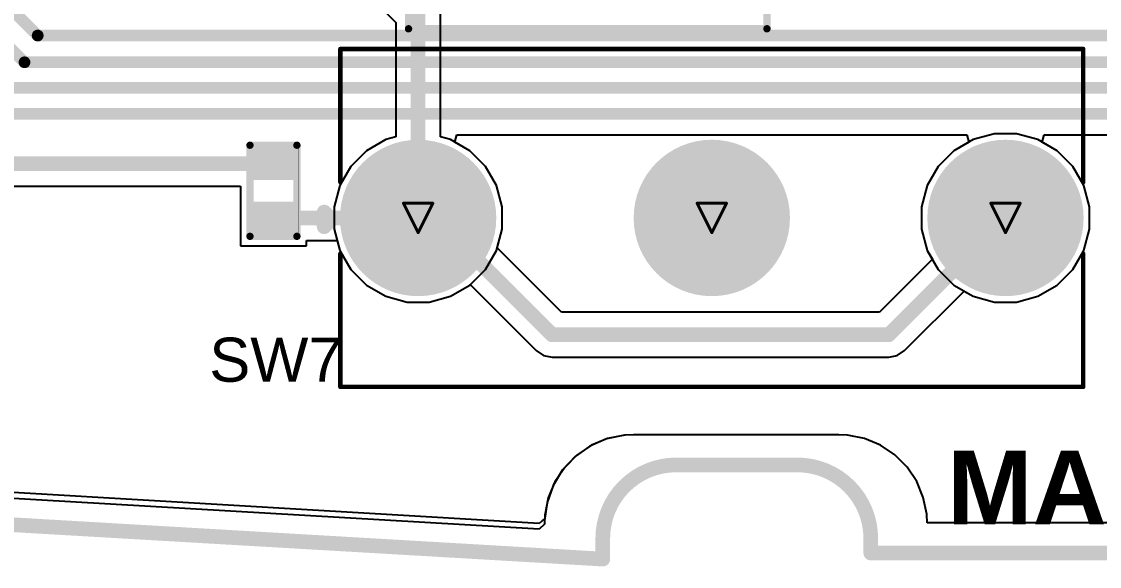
# Model space of a CAD drawing. Header units: inches. Extents: x 0 to 355, y -10 to 78.
# Drawn here: x 53.95 to 72.6, y -3.85 to 5.57 of the extents above; entities that cross this region are included whole.
import ezdxf

# ---------------------------------------------------------------- set-up
doc = ezdxf.new("R2010")
doc.units = ezdxf.units.IN
for name, color, linetype in [('Board Outline', 216, 'Continuous'), ('Bottom Layer', 5, 'Continuous'), ('Bottom Solder', 6, 'Continuous'), ('Drill Drawing', 1, 'Continuous'), ('Multi-Layer', 9, 'Continuous'), ('Pad Holes', 156, 'Continuous'), ('Top Layer', 1, 'Continuous'), ('Top Overlay', 2, 'Continuous'), ('Top Paste', 8, 'Continuous'), ('Top Solder', 216, 'Continuous')]:
    doc.layers.add(name, color=color, linetype=linetype)
doc.styles.add('Arial', font='', dxfattribs={"height": 0.2})
doc.styles.add('Arial_Bold', font='', dxfattribs={"height": 0.2})
doc.styles.get('Arial').set_extended_font_data('Arial')
doc.styles.get('Arial_Bold').set_extended_font_data('Arial', bold=True)

# ---------------------------------------------------------------- blocks, each defined once
blk = doc.blocks.new('KAILH_GM_8_0_24')
at = {"layer": 'Bottom Layer'}
h = blk.add_hatch(color=5, dxfattribs=at)
edge = h.paths.add_edge_path()
edge.add_arc((-5.08, 0), 1.25, 0, 360)
h = blk.add_hatch(color=5, dxfattribs=at)
edge = h.paths.add_edge_path()
edge.add_arc((0, 0), 1.25, 0, 360)
h = blk.add_hatch(color=5, dxfattribs=at)
edge = h.paths.add_edge_path()
edge.add_arc((5.08, 0), 1.25, 0, 360)
at = {"layer": 'Bottom Solder'}
h = blk.add_hatch(color=6, dxfattribs=at)
edge = h.paths.add_edge_path()
edge.add_arc((-5.08, 0), 1.352, 0, 360)
h = blk.add_hatch(color=6, dxfattribs=at)
edge = h.paths.add_edge_path()
edge.add_arc((0, 0), 1.352, 0, 360)
h = blk.add_hatch(color=6, dxfattribs=at)
edge = h.paths.add_edge_path()
edge.add_arc((5.08, 0), 1.352, 0, 360)
at = {"layer": 'Multi-Layer'}
h = blk.add_hatch(color=9, dxfattribs=at)
edge = h.paths.add_edge_path()
edge.add_arc((-5.08, 0), 1.25, 0, 360)
h = blk.add_hatch(color=9, dxfattribs=at)
edge = h.paths.add_edge_path()
edge.add_arc((0, 0), 1.25, 0, 360)
h = blk.add_hatch(color=9, dxfattribs=at)
edge = h.paths.add_edge_path()
edge.add_arc((5.08, 0), 1.25, 0, 360)
at = {"layer": 'Pad Holes'}
h = blk.add_hatch(color=7, dxfattribs=at)
edge = h.paths.add_edge_path()
edge.add_arc((-5.08, 0), 0.575, 0, 360)
h = blk.add_hatch(color=7, dxfattribs=at)
edge = h.paths.add_edge_path()
edge.add_arc((0, 0), 0.575, 0, 360)
h = blk.add_hatch(color=7, dxfattribs=at)
edge = h.paths.add_edge_path()
edge.add_arc((5.08, 0), 0.575, 0, 360)
at = {"layer": 'Top Layer'}
h = blk.add_hatch(color=1, dxfattribs=at)
edge = h.paths.add_edge_path()
edge.add_arc((-5.08, 0), 1.25, 0, 360)
h = blk.add_hatch(color=1, dxfattribs=at)
edge = h.paths.add_edge_path()
edge.add_arc((0, 0), 1.25, 0, 360)
h = blk.add_hatch(color=1, dxfattribs=at)
edge = h.paths.add_edge_path()
edge.add_arc((5.08, 0), 1.25, 0, 360)
at = {"layer": 'Top Solder'}
h = blk.add_hatch(color=216, dxfattribs=at)
edge = h.paths.add_edge_path()
edge.add_arc((-5.08, 0), 1.352, 0, 360)
h = blk.add_hatch(color=216, dxfattribs=at)
edge = h.paths.add_edge_path()
edge.add_arc((0, 0), 1.352, 0, 360)
h = blk.add_hatch(color=216, dxfattribs=at)
edge = h.paths.add_edge_path()
edge.add_arc((5.08, 0), 1.352, 0, 360)
at = {"layer": 'Top Overlay'}
for points in [[(-6.426, 2.921, 0.0762, 0.0762, 0), (6.426, 2.921, 0.0762, 0.0762, 0)], [(-6.426, 0.619, 0.0762, 0.0762, 0), (-6.426, 2.921, 0.0762, 0.0762, 0)], [(6.426, 0.619, 0.0762, 0.0762, 0), (6.426, 2.921, 0.0762, 0.0762, 0)], [(-6.706, -0.152, 0.254, 0.254, 0), (-6.706, 0.102, 0.254, 0.254, 0)], [(-6.706, 0.102, 0.254, 0.254, 0), (-6.579, -0.025, 0.254, 0.254, 0)], [(-6.706, -0.152, 0.254, 0.254, 0), (-6.579, -0.025, 0.254, 0.254, 0)], [(-6.426, -2.921, 0.0762, 0.0762, 0), (-6.426, -0.619, 0.0762, 0.0762, 0)], [(6.426, -2.921, 0.0762, 0.0762, 0), (6.426, -0.619, 0.0762, 0.0762, 0)], [(-6.426, -2.921, 0.0762, 0.0762, 0), (6.426, -2.921, 0.0762, 0.0762, 0)]]:
    blk.add_lwpolyline(points, format="xyseb", dxfattribs=at)
for points in [[(-6.445, 2.921, 0.0381, 0.0381, 1), (-6.407, 2.921, 0.0381, 0.0381, 1)], [(-6.445, 2.921, 0.0381, 0.0381, 1), (-6.407, 2.921, 0.0381, 0.0381, 1)], [(6.407, 2.921, 0.0381, 0.0381, 1), (6.445, 2.921, 0.0381, 0.0381, 1)], [(6.407, 2.921, 0.0381, 0.0381, 1), (6.445, 2.921, 0.0381, 0.0381, 1)], [(-6.445, 0.619, 0.0381, 0.0381, 1), (-6.407, 0.619, 0.0381, 0.0381, 1)], [(6.407, 0.619, 0.0381, 0.0381, 1), (6.445, 0.619, 0.0381, 0.0381, 1)], [(-6.769, 0.102, 0.127, 0.127, 1), (-6.642, 0.102, 0.127, 0.127, 1)], [(-6.769, 0.102, 0.127, 0.127, 1), (-6.642, 0.102, 0.127, 0.127, 1)], [(-6.642, -0.025, 0.127, 0.127, 1), (-6.515, -0.025, 0.127, 0.127, 1)], [(-6.642, -0.025, 0.127, 0.127, 1), (-6.515, -0.025, 0.127, 0.127, 1)], [(-6.769, -0.152, 0.127, 0.127, 1), (-6.642, -0.152, 0.127, 0.127, 1)], [(-6.769, -0.152, 0.127, 0.127, 1), (-6.642, -0.152, 0.127, 0.127, 1)], [(-6.445, -0.619, 0.0381, 0.0381, 1), (-6.407, -0.619, 0.0381, 0.0381, 1)], [(6.407, -0.619, 0.0381, 0.0381, 1), (6.445, -0.619, 0.0381, 0.0381, 1)], [(-6.445, -2.921, 0.0381, 0.0381, 1), (-6.407, -2.921, 0.0381, 0.0381, 1)], [(-6.445, -2.921, 0.0381, 0.0381, 1), (-6.407, -2.921, 0.0381, 0.0381, 1)], [(6.407, -2.921, 0.0381, 0.0381, 1), (6.445, -2.921, 0.0381, 0.0381, 1)], [(6.407, -2.921, 0.0381, 0.0381, 1), (6.445, -2.921, 0.0381, 0.0381, 1)]]:
    blk.add_lwpolyline(points, format="xyseb", close=True, dxfattribs=at)
blk = doc.blocks.new('CMI629501D01_27')
at = {"layer": 'Bottom Layer'}
h = blk.add_hatch(color=5, dxfattribs=at)
edge = h.paths.add_edge_path()
edge.add_arc((-2.5, 0), 1.25, 0, 360)
h = blk.add_hatch(color=5, dxfattribs=at)
edge = h.paths.add_edge_path()
edge.add_arc((2.5, 0), 1.25, 0, 360)
at = {"layer": 'Bottom Solder'}
h = blk.add_hatch(color=6, dxfattribs=at)
edge = h.paths.add_edge_path()
edge.add_arc((-2.5, 0), 1.352, 0, 360)
h = blk.add_hatch(color=6, dxfattribs=at)
edge = h.paths.add_edge_path()
edge.add_arc((2.5, 0), 1.352, 0, 360)
at = {"layer": 'Multi-Layer'}
h = blk.add_hatch(color=9, dxfattribs=at)
edge = h.paths.add_edge_path()
edge.add_arc((-2.5, 0), 1.25, 0, 360)
h = blk.add_hatch(color=9, dxfattribs=at)
edge = h.paths.add_edge_path()
edge.add_arc((2.5, 0), 1.25, 0, 360)
at = {"layer": 'Pad Holes'}
h = blk.add_hatch(color=7, dxfattribs=at)
edge = h.paths.add_edge_path()
edge.add_arc((-2.5, 0), 0.6, 0, 360)
h = blk.add_hatch(color=7, dxfattribs=at)
edge = h.paths.add_edge_path()
edge.add_arc((2.5, 0), 0.6, 0, 360)
at = {"layer": 'Top Layer'}
h = blk.add_hatch(color=1, dxfattribs=at)
edge = h.paths.add_edge_path()
edge.add_arc((-2.5, 0), 1.25, 0, 360)
h = blk.add_hatch(color=1, dxfattribs=at)
edge = h.paths.add_edge_path()
edge.add_arc((2.5, 0), 1.25, 0, 360)
at = {"layer": 'Top Solder'}
h = blk.add_hatch(color=216, dxfattribs=at)
edge = h.paths.add_edge_path()
edge.add_arc((-2.5, 0), 1.352, 0, 360)
h = blk.add_hatch(color=216, dxfattribs=at)
edge = h.paths.add_edge_path()
edge.add_arc((2.5, 0), 1.352, 0, 360)
at = {"layer": 'Top Overlay'}
for points in [[(-3.1, 3.1, 0.127, 0.127, 0), (-3.1, 1.6, 0.127, 0.127, 0)], [(3.1, 3.1, 0.127, 0.127, 0), (-3.1, 3.1, 0.127, 0.127, 0)], [(3.1, 3.1, 0.127, 0.127, 0), (3.1, 1.6, 0.127, 0.127, 0)], [(-3.1, -1.6, 0.127, 0.127, 0), (-3.1, -3.1, 0.127, 0.127, 0)], [(3.1, -1.6, 0.127, 0.127, 0), (3.1, -3.1, 0.127, 0.127, 0)], [(3.1, -3.1, 0.127, 0.127, 0), (-3.1, -3.1, 0.127, 0.127, 0)]]:
    blk.add_lwpolyline(points, format="xyseb", dxfattribs=at)
for points in [[(-3.132, 3.1, 0.0635, 0.0635, 1), (-3.068, 3.1, 0.0635, 0.0635, 1)], [(-3.132, 3.1, 0.0635, 0.0635, 1), (-3.068, 3.1, 0.0635, 0.0635, 1)], [(3.068, 3.1, 0.0635, 0.0635, 1), (3.132, 3.1, 0.0635, 0.0635, 1)], [(3.068, 3.1, 0.0635, 0.0635, 1), (3.132, 3.1, 0.0635, 0.0635, 1)], [(-3.132, 1.6, 0.0635, 0.0635, 1), (-3.068, 1.6, 0.0635, 0.0635, 1)], [(3.068, 1.6, 0.0635, 0.0635, 1), (3.132, 1.6, 0.0635, 0.0635, 1)], [(-3.132, -1.6, 0.0635, 0.0635, 1), (-3.068, -1.6, 0.0635, 0.0635, 1)], [(3.068, -1.6, 0.0635, 0.0635, 1), (3.132, -1.6, 0.0635, 0.0635, 1)], [(-3.132, -3.1, 0.0635, 0.0635, 1), (-3.068, -3.1, 0.0635, 0.0635, 1)], [(-3.132, -3.1, 0.0635, 0.0635, 1), (-3.068, -3.1, 0.0635, 0.0635, 1)], [(3.068, -3.1, 0.0635, 0.0635, 1), (3.132, -3.1, 0.0635, 0.0635, 1)], [(3.068, -3.1, 0.0635, 0.0635, 1), (3.132, -3.1, 0.0635, 0.0635, 1)]]:
    blk.add_lwpolyline(points, format="xyseb", close=True, dxfattribs=at)
blk = doc.blocks.new('R___0402_39')
at = {"layer": 'Top Layer'}
for points in [[(-0.699, -0.318), (-0.699, 0.318), (-0.241, 0.318), (-0.241, -0.318)], [(0.241, -0.318), (0.241, 0.318), (0.699, 0.318), (0.699, -0.318)]]:
    blk.add_hatch(color=1, dxfattribs=at).paths.add_polyline_path(points)
at = {"layer": 'Top Paste'}
for points in [[(-0.699, -0.318), (-0.699, 0.318), (-0.241, 0.318), (-0.241, -0.318)], [(0.241, -0.318), (0.241, 0.318), (0.699, 0.318), (0.699, -0.318)]]:
    blk.add_hatch(color=8, dxfattribs=at).paths.add_polyline_path(points)
at = {"layer": 'Top Solder'}
for points in [[(-0.754, -0.373), (-0.754, 0.373), (-0.186, 0.373), (-0.186, -0.373)], [(0.186, -0.373), (0.186, 0.373), (0.754, 0.373), (0.754, -0.373)]]:
    blk.add_hatch(color=216, dxfattribs=at).paths.add_polyline_path(points)
at = {"layer": 'Top Overlay'}
for points in [[(-0.787, 0.406, 0.127, 0.127, 0), (0.787, 0.406, 0.127, 0.127, 0)], [(-0.787, 0.406, 0.127, 0.127, 0), (-0.787, -0.406, 0.127, 0.127, 0)], [(0.787, 0.406, 0.127, 0.127, 0), (0.787, -0.406, 0.127, 0.127, 0)], [(-0.787, -0.406, 0.127, 0.127, 0), (0.787, -0.406, 0.127, 0.127, 0)], [(-0.813, -0.432, 0.00323, 0.00323, 0), (0.813, -0.432, 0.00323, 0.00323, 0)]]:
    blk.add_lwpolyline(points, format="xyseb", dxfattribs=at)
for points in [[(-0.819, 0.406, 0.0635, 0.0635, 1), (-0.756, 0.406, 0.0635, 0.0635, 1)], [(-0.819, 0.406, 0.0635, 0.0635, 1), (-0.756, 0.406, 0.0635, 0.0635, 1)], [(0.756, 0.406, 0.0635, 0.0635, 1), (0.819, 0.406, 0.0635, 0.0635, 1)], [(0.756, 0.406, 0.0635, 0.0635, 1), (0.819, 0.406, 0.0635, 0.0635, 1)], [(-0.819, -0.406, 0.0635, 0.0635, 1), (-0.756, -0.406, 0.0635, 0.0635, 1)], [(-0.819, -0.406, 0.0635, 0.0635, 1), (-0.756, -0.406, 0.0635, 0.0635, 1)], [(0.756, -0.406, 0.0635, 0.0635, 1), (0.819, -0.406, 0.0635, 0.0635, 1)], [(0.756, -0.406, 0.0635, 0.0635, 1), (0.819, -0.406, 0.0635, 0.0635, 1)], [(-0.814, -0.432, 0.00161, 0.00161, 1), (-0.812, -0.432, 0.00161, 0.00161, 1)], [(0.812, -0.432, 0.00161, 0.00161, 1), (0.814, -0.432, 0.00161, 0.00161, 1)]]:
    blk.add_lwpolyline(points, format="xyseb", close=True, dxfattribs=at)

msp = doc.modelspace()

# ---------------------------------------------------------------- linework, layer by layer
at = {"layer": 'Board Outline'}
for points in [[(0, 0, 0.254, 0.254, 0), (64.008, -3.723, 0.254, 0.254, 0)], [(64.008, -3.365, 0.254, 0.254, -0.414177), (65.278, -2.095, 0.254, 0.254, 0)], [(65.278, -2.095, 0.254, 0.254, 0), (67.374, -2.095, 0.254, 0.254, 0)], [(67.374, -2.095, 0.254, 0.254, -0.414177), (68.644, -3.365, 0.254, 0.254, 0)], [(64.008, -3.723, 0.254, 0.254, 0), (64.008, -3.365, 0.254, 0.254, 0)], [(68.644, -3.619, 0.254, 0.254, 0), (68.644, -3.365, 0.254, 0.254, 0)], [(68.644, -3.619, 0.254, 0.254, 0), (82.804, -3.619, 0.254, 0.254, 0)]]:
    msp.add_lwpolyline(points, format="xyseb", dxfattribs=at)
for points in [[(65.215, -2.095, 0.127, 0.127, 1), (65.342, -2.095, 0.127, 0.127, 1)], [(65.215, -2.095, 0.127, 0.127, 1), (65.342, -2.095, 0.127, 0.127, 1)], [(67.311, -2.095, 0.127, 0.127, 1), (67.438, -2.095, 0.127, 0.127, 1)], [(67.311, -2.095, 0.127, 0.127, 1), (67.438, -2.095, 0.127, 0.127, 1)], [(63.945, -3.365, 0.127, 0.127, 1), (64.072, -3.365, 0.127, 0.127, 1)], [(63.945, -3.365, 0.127, 0.127, 1), (64.072, -3.365, 0.127, 0.127, 1)], [(68.581, -3.365, 0.127, 0.127, 1), (68.708, -3.365, 0.127, 0.127, 1)], [(68.581, -3.365, 0.127, 0.127, 1), (68.708, -3.365, 0.127, 0.127, 1)], [(68.581, -3.619, 0.127, 0.127, 1), (68.708, -3.619, 0.127, 0.127, 1)], [(68.581, -3.619, 0.127, 0.127, 1), (68.708, -3.619, 0.127, 0.127, 1)], [(63.944, -3.723, 0.127, 0.127, 1), (64.071, -3.723, 0.127, 0.127, 1)], [(63.945, -3.723, 0.127, 0.127, 1), (64.072, -3.723, 0.127, 0.127, 1)]]:
    msp.add_lwpolyline(points, format="xyseb", close=True, dxfattribs=at)
at = {"layer": 'Bottom Layer'}
for p, q in [((57.522, 8.455), (60.426, 5.552)), ((61.202, 3.574), (61.202, 5.713)), ((60.426, 5.552), (60.426, 3.574)), ((60.426, 3.574), (60.253, 3.528)), ((61.375, 3.528), (61.202, 3.574)), ((70.783, 3.627), (70.413, 3.528)), ((71.165, 3.627), (70.783, 3.627)), ((71.535, 3.528), (71.165, 3.627)), ((60.253, 3.528), (59.922, 3.337)), ((61.706, 3.337), (61.375, 3.528)), ((70.413, 3.528), (70.082, 3.337)), ((71.866, 3.337), (71.535, 3.528)), ((59.922, 3.337), (59.651, 3.066)), ((61.977, 3.066), (61.706, 3.337)), ((70.082, 3.337), (69.811, 3.066)), ((72.137, 3.066), (71.866, 3.337)), ((59.651, 3.066), (59.46, 2.735)), ((62.168, 2.735), (61.977, 3.066)), ((69.811, 3.066), (69.62, 2.735)), ((72.328, 2.735), (72.137, 3.066)), ((59.46, 2.735), (59.361, 2.365)), ((62.267, 2.365), (62.168, 2.735)), ((69.62, 2.735), (69.521, 2.365)), ((72.427, 2.365), (72.328, 2.735)), ((59.361, 2.365), (59.361, 1.983)), ((62.267, 1.983), (62.267, 2.365)), ((69.521, 2.365), (69.521, 1.983)), ((72.427, 1.983), (72.427, 2.365)), ((59.361, 1.983), (59.46, 1.613)), ((62.168, 1.613), (62.267, 1.983)), ((69.521, 1.983), (69.62, 1.613)), ((72.328, 1.613), (72.427, 1.983)), ((59.46, 1.613), (59.651, 1.282)), ((61.977, 1.282), (62.168, 1.613)), ((69.62, 1.613), (69.811, 1.282)), ((72.137, 1.282), (72.328, 1.613)), ((59.651, 1.282), (59.922, 1.011)), ((61.706, 1.011), (61.977, 1.282)), ((69.811, 1.282), (70.082, 1.011)), ((71.866, 1.011), (72.137, 1.282)), ((59.922, 1.011), (60.253, 0.82)), ((61.375, 0.82), (61.706, 1.011)), ((70.082, 1.011), (70.413, 0.82)), ((71.535, 0.82), (71.866, 1.011)), ((60.253, 0.82), (60.623, 0.721)), ((61.005, 0.721), (61.375, 0.82)), ((70.413, 0.82), (70.783, 0.721)), ((71.165, 0.721), (71.535, 0.82)), ((60.623, 0.721), (61.005, 0.721)), ((70.783, 0.721), (71.165, 0.721)), ((64.091, -1.641), (63.813, -1.756)), ((64.387, -1.582), (64.091, -1.641)), ((64.538, -1.575), (64.387, -1.582)), ((68.094, -1.574), (64.538, -1.574)), ((64.538, -1.574), (64.538, -1.575)), ((68.243, -1.582), (68.094, -1.574)), ((68.536, -1.64), (68.243, -1.582)), ((68.812, -1.754), (68.536, -1.64)), ((63.813, -1.756), (63.562, -1.924)), ((69.061, -1.92), (68.812, -1.754)), ((63.562, -1.924), (63.349, -2.137)), ((69.272, -2.132), (69.061, -1.92)), ((62.91, -3.107), (44.995, -2.055)), ((63.349, -2.137), (63.181, -2.388)), ((69.438, -2.38), (69.272, -2.132)), ((63.181, -2.388), (63.066, -2.666)), ((69.552, -2.656), (69.438, -2.38)), ((63.066, -2.666), (63.007, -2.962)), ((69.611, -2.949), (69.552, -2.656)), ((63.007, -2.962), (63.004, -3.022)), ((69.618, -3.098), (69.611, -2.949)), ((63.004, -3.022), (62.91, -3.107)), ((82.064, -3.098), (69.618, -3.098)), ((69.618, -3.098), (69.618, -3.098))]:
    msp.add_line(p, q, dxfattribs=at)
msp.add_lwpolyline([(60.814, 2.174, 0.254, 0.254, 0), (60.814, 5.713, 0.254, 0.254, 0)], format="xyseb", dxfattribs=at)
msp.add_lwpolyline([(60.751, 2.174, 0.127, 0.127, 1), (60.878, 2.174, 0.127, 0.127, 1)], format="xyseb", close=True, dxfattribs=at)
at = {"layer": 'Drill Drawing'}
for points in [[(60.56, 2.428, 0.0508, 0.0508, 0), (61.068, 2.428, 0.0508, 0.0508, 0)], [(60.56, 2.428, 0.0508, 0.0508, 0), (60.814, 1.92, 0.0508, 0.0508, 0)], [(60.814, 1.92, 0.0508, 0.0508, 0), (61.068, 2.428, 0.0508, 0.0508, 0)], [(65.64, 2.428, 0.0508, 0.0508, 0), (66.148, 2.428, 0.0508, 0.0508, 0)], [(65.64, 2.428, 0.0508, 0.0508, 0), (65.894, 1.92, 0.0508, 0.0508, 0)], [(65.894, 1.92, 0.0508, 0.0508, 0), (66.148, 2.428, 0.0508, 0.0508, 0)], [(70.72, 2.428, 0.0508, 0.0508, 0), (71.228, 2.428, 0.0508, 0.0508, 0)], [(70.72, 2.428, 0.0508, 0.0508, 0), (70.974, 1.92, 0.0508, 0.0508, 0)], [(70.974, 1.92, 0.0508, 0.0508, 0), (71.228, 2.428, 0.0508, 0.0508, 0)]]:
    msp.add_lwpolyline(points, format="xyseb", dxfattribs=at)
for points in [[(60.547, 2.428, 0.0254, 0.0254, 1), (60.573, 2.428, 0.0254, 0.0254, 1)], [(60.547, 2.428, 0.0254, 0.0254, 1), (60.573, 2.428, 0.0254, 0.0254, 1)], [(61.055, 2.428, 0.0254, 0.0254, 1), (61.081, 2.428, 0.0254, 0.0254, 1)], [(61.055, 2.428, 0.0254, 0.0254, 1), (61.081, 2.428, 0.0254, 0.0254, 1)], [(65.627, 2.428, 0.0254, 0.0254, 1), (65.653, 2.428, 0.0254, 0.0254, 1)], [(65.627, 2.428, 0.0254, 0.0254, 1), (65.653, 2.428, 0.0254, 0.0254, 1)], [(66.135, 2.428, 0.0254, 0.0254, 1), (66.161, 2.428, 0.0254, 0.0254, 1)], [(66.135, 2.428, 0.0254, 0.0254, 1), (66.161, 2.428, 0.0254, 0.0254, 1)], [(70.707, 2.428, 0.0254, 0.0254, 1), (70.733, 2.428, 0.0254, 0.0254, 1)], [(70.707, 2.428, 0.0254, 0.0254, 1), (70.733, 2.428, 0.0254, 0.0254, 1)], [(71.215, 2.428, 0.0254, 0.0254, 1), (71.241, 2.428, 0.0254, 0.0254, 1)], [(71.215, 2.428, 0.0254, 0.0254, 1), (71.241, 2.428, 0.0254, 0.0254, 1)], [(60.801, 1.92, 0.0254, 0.0254, 1), (60.827, 1.92, 0.0254, 0.0254, 1)], [(60.801, 1.92, 0.0254, 0.0254, 1), (60.827, 1.92, 0.0254, 0.0254, 1)], [(65.881, 1.92, 0.0254, 0.0254, 1), (65.907, 1.92, 0.0254, 0.0254, 1)], [(65.881, 1.92, 0.0254, 0.0254, 1), (65.907, 1.92, 0.0254, 0.0254, 1)], [(70.961, 1.92, 0.0254, 0.0254, 1), (70.987, 1.92, 0.0254, 0.0254, 1)], [(70.961, 1.92, 0.0254, 0.0254, 1), (70.987, 1.92, 0.0254, 0.0254, 1)]]:
    msp.add_lwpolyline(points, format="xyseb", close=True, dxfattribs=at)
at = {"layer": 'Top Layer'}
for p, q in [((61.449, 3.485), (61.483, 3.612)), ((61.483, 3.612), (70.305, 3.612)), ((70.305, 3.612), (70.339, 3.485)), ((71.609, 3.485), (71.643, 3.612)), ((71.643, 3.612), (75.578, 3.612)), ((61.706, 3.337), (61.449, 3.485)), ((70.339, 3.485), (70.082, 3.337)), ((71.866, 3.337), (71.609, 3.485)), ((61.977, 3.066), (61.706, 3.337)), ((70.082, 3.337), (69.811, 3.066)), ((72.137, 3.066), (71.866, 3.337)), ((62.168, 2.735), (61.977, 3.066)), ((69.811, 3.066), (69.62, 2.735)), ((72.328, 2.735), (72.137, 3.066)), ((53.363, 2.725), (57.74, 2.725)), ((57.74, 2.725), (57.74, 1.691)), ((62.267, 2.365), (62.168, 2.735)), ((69.62, 2.735), (69.521, 2.365)), ((72.427, 2.365), (72.328, 2.735)), ((62.267, 1.983), (62.267, 2.365)), ((69.521, 2.365), (69.521, 1.983)), ((72.427, 1.983), (72.427, 2.365)), ((62.18, 1.656), (62.267, 1.983)), ((69.521, 1.983), (69.62, 1.613)), ((72.328, 1.613), (72.427, 1.983)), ((57.74, 1.691), (58.883, 1.691)), ((58.883, 1.691), (58.883, 1.786)), ((58.883, 1.786), (59.414, 1.786)), ((59.414, 1.786), (59.46, 1.613)), ((59.46, 1.613), (59.651, 1.282)), ((63.292, 0.543), (62.18, 1.656)), ((69.62, 1.613), (69.709, 1.459)), ((72.137, 1.282), (72.328, 1.613)), ((69.709, 1.459), (68.793, 0.543)), ((59.651, 1.282), (59.922, 1.011)), ((71.866, 1.011), (72.137, 1.282)), ((59.922, 1.011), (60.253, 0.82)), ((61.375, 0.82), (61.706, 1.011)), ((61.706, 1.011), (61.716, 1.021)), ((61.716, 1.021), (62.857, -0.12)), ((71.535, 0.82), (71.866, 1.011)), ((60.253, 0.82), (60.623, 0.721)), ((61.005, 0.721), (61.375, 0.82)), ((69.229, -0.12), (70.258, 0.909)), ((70.258, 0.909), (70.413, 0.82)), ((70.413, 0.82), (70.783, 0.721)), ((71.165, 0.721), (71.535, 0.82)), ((60.623, 0.721), (61.005, 0.721)), ((70.783, 0.721), (71.165, 0.721)), ((68.793, 0.543), (63.292, 0.543)), ((62.857, -0.12), (62.983, -0.204)), ((69.103, -0.204), (69.229, -0.12)), ((62.983, -0.204), (63.132, -0.234)), ((63.132, -0.234), (68.954, -0.234)), ((68.954, -0.234), (69.103, -0.204)), ((64.073, -1.646), (63.785, -1.771)), ((64.381, -1.583), (64.073, -1.646)), ((64.538, -1.575), (64.381, -1.583)), ((68.094, -1.574), (64.538, -1.575)), ((64.538, -1.575), (64.538, -1.575)), ((68.243, -1.582), (68.094, -1.574)), ((68.536, -1.64), (68.243, -1.582)), ((68.812, -1.754), (68.536, -1.64)), ((63.785, -1.771), (63.529, -1.952)), ((69.061, -1.92), (68.812, -1.754)), ((63.529, -1.952), (63.314, -2.181)), ((69.272, -2.132), (69.061, -1.92)), ((62.91, -3.208), (44.989, -2.155)), ((63.314, -2.181), (63.15, -2.449)), ((69.438, -2.38), (69.272, -2.132)), ((69.552, -2.656), (69.438, -2.38)), ((63.15, -2.449), (63.044, -2.745)), ((63.044, -2.745), (63.001, -3.056)), ((69.611, -2.949), (69.552, -2.656)), ((69.618, -3.098), (69.611, -2.949)), ((63.002, -3.12), (62.91, -3.208)), ((63.001, -3.056), (63.002, -3.12)), ((82.064, -3.098), (69.618, -3.098)), ((69.618, -3.098), (69.618, -3.098))]:
    msp.add_line(p, q, dxfattribs=at)
for points in [[(52.633, 6.928, 0.203, 0.203, 0), (54.233, 5.327, 0.203, 0.203, 0)], [(52.17, 6.7, 0.203, 0.203, 0), (54.005, 4.865, 0.203, 0.203, 0)], [(54.233, 5.327, 0.203, 0.203, 0), (74.56, 5.327, 0.203, 0.203, 0)], [(54.005, 4.865, 0.203, 0.203, 0), (74.884, 4.865, 0.203, 0.203, 0)], [(53.8, 4.422, 0.203, 0.203, 0), (75.26, 4.422, 0.203, 0.203, 0)], [(53.559, 3.975, 0.203, 0.203, 0), (75.578, 3.975, 0.203, 0.203, 0)], [(53.363, 3.114, 0.254, 0.254, 0), (58.311, 3.114, 0.254, 0.254, 0)], [(58.311, 2.174, 0.254, 0.254, 0), (60.814, 2.174, 0.254, 0.254, 0)], [(60.814, 2.174, 0.254, 0.254, 0), (61.112, 2.174, 0.254, 0.254, 0)], [(61.112, 2.174, 0.254, 0.254, 0), (63.132, 0.154, 0.254, 0.254, 0)], [(68.954, 0.154, 0.254, 0.254, 0), (70.974, 2.174, 0.254, 0.254, 0)], [(63.132, 0.154, 0.254, 0.254, 0), (68.954, 0.154, 0.254, 0.254, 0)]]:
    msp.add_lwpolyline(points, format="xyseb", dxfattribs=at)
for points in [[(54.182, 5.327, 0.102, 0.102, 1), (54.284, 5.327, 0.102, 0.102, 1)], [(54.182, 5.327, 0.102, 0.102, 1), (54.284, 5.327, 0.102, 0.102, 1)], [(53.954, 4.865, 0.102, 0.102, 1), (54.055, 4.865, 0.102, 0.102, 1)], [(53.954, 4.865, 0.102, 0.102, 1), (54.055, 4.865, 0.102, 0.102, 1)], [(58.248, 3.114, 0.127, 0.127, 1), (58.375, 3.114, 0.127, 0.127, 1)], [(58.248, 2.174, 0.127, 0.127, 1), (58.375, 2.174, 0.127, 0.127, 1)], [(60.751, 2.174, 0.127, 0.127, 1), (60.878, 2.174, 0.127, 0.127, 1)], [(60.751, 2.174, 0.127, 0.127, 1), (60.878, 2.174, 0.127, 0.127, 1)], [(61.048, 2.174, 0.127, 0.127, 1), (61.175, 2.174, 0.127, 0.127, 1)], [(61.048, 2.174, 0.127, 0.127, 1), (61.175, 2.174, 0.127, 0.127, 1)], [(70.911, 2.174, 0.127, 0.127, 1), (71.038, 2.174, 0.127, 0.127, 1)], [(63.068, 0.154, 0.127, 0.127, 1), (63.195, 0.154, 0.127, 0.127, 1)], [(63.068, 0.154, 0.127, 0.127, 1), (63.195, 0.154, 0.127, 0.127, 1)], [(68.891, 0.154, 0.127, 0.127, 1), (69.018, 0.154, 0.127, 0.127, 1)], [(68.891, 0.154, 0.127, 0.127, 1), (69.018, 0.154, 0.127, 0.127, 1)]]:
    msp.add_lwpolyline(points, format="xyseb", close=True, dxfattribs=at)

# ---------------------------------------------------------------- block references
for name, p, rotation in [('CMI629501D01_27', (63.748, 8.544), 180), ('R___0402_39', (58.311, 2.644), 90)]:
    msp.add_blockref(name, p, dxfattribs=dict(rotation=rotation))
msp.add_blockref('KAILH_GM_8_0_24', (65.894, 2.174))

# ---------------------------------------------------------------- texts
at = {"layer": 'Top Overlay', "style": 'Arial'}
msp.add_text('SW7', height=0.762, dxfattribs=at).set_placement((57.201, -0.657))
at = {"layer": 'Top Overlay', "style": 'Arial_Bold'}
msp.add_text('MAIN BOARD', height=1.27, rotation=360, dxfattribs=at).set_placement((69.966, -3.121))

doc.saveas('drawing.dxf')
